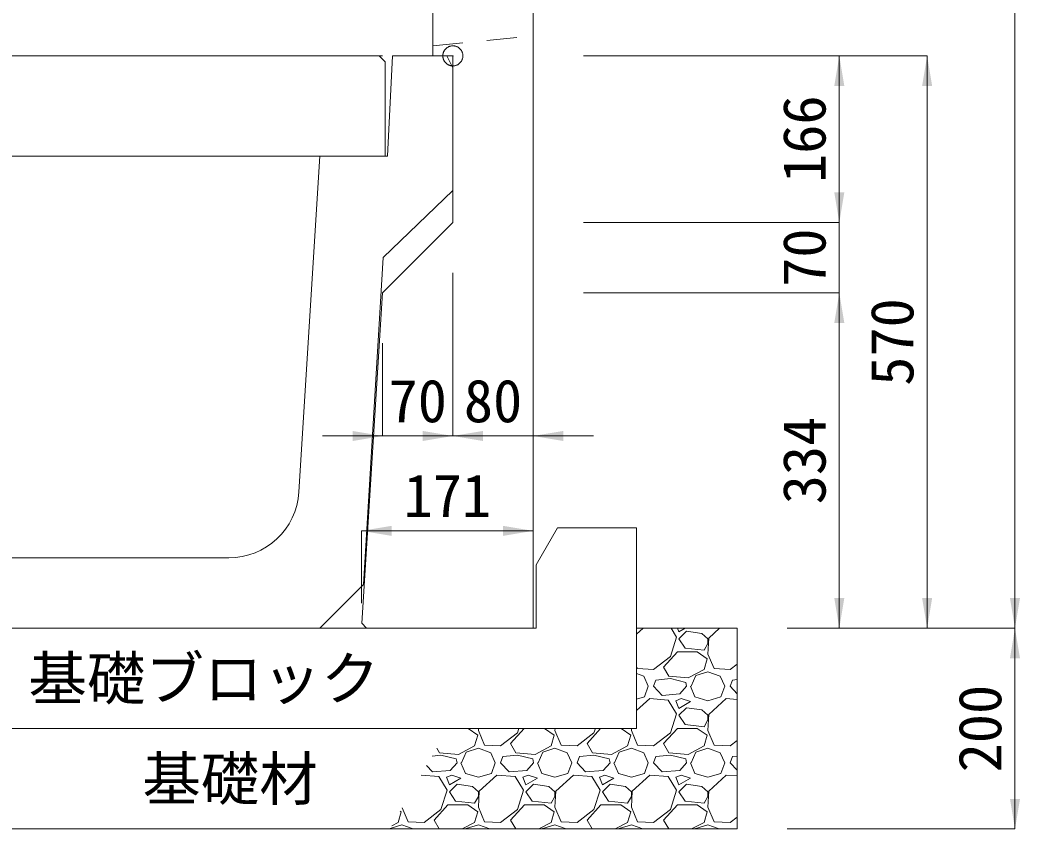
# Model space of a CAD drawing. Units: millimetres at full size, sheet at 1:40. Extents: x 206103 to 244503, y 883348 to 903496.
# Drawn here: x 217960 to 218956, y 887648 to 888454 of the extents above; entities that cross this region are included whole.
import ezdxf
from ezdxf.enums import TextEntityAlignment as Align

# ---------------------------------------------------------------- set-up
doc = ezdxf.new("R2010")
doc.units = ezdxf.units.MM
doc.header["$LTSCALE"] = 40
doc.header["$PDMODE"] = 32
doc.header["$PDSIZE"] = 20
doc.linetypes.add('USER1', pattern=[28.575, 19.05, -3.175, 3.175, -3.175])
doc.linetypes.add('USER2', pattern=[1.35, 0.75, -0.6])
for name, color, linetype, lineweight in [('パネックスKUS', 2, 'Continuous', 20), ('基礎ブロック', 2, 'Continuous', 13), ('基礎材', 7, 'Continuous', 15), ('寸法線', 7, 'Continuous', 13), ('本体', 2, 'Continuous', 13), ('補助線', 8, 'USER1', 13), ('ﾊｯﾁﾝｸﾞ', 7, 'Continuous', 5)]:
    doc.layers.add(name, color=color, linetype=linetype, lineweight=lineweight)
doc.layers.add('文字', color=7, linetype='Continuous')
doc.styles.add('ＭＳ ゴシック', font='')
doc.styles.get('ＭＳ ゴシック').set_extended_font_data('MS Gothic')

# ---------------------------------------------------------------- blocks, each defined once
blk = doc.blocks.new('filled_arrow')
at = {"color": 0, "linetype": 'Continuous', "lineweight": -2}
blk.add_solid([(7.5, 1.25), (0, 0), (7.5, -1.25)], dxfattribs=at)

msp = doc.modelspace()

# ---------------------------------------------------------------- linework, layer by layer
at = {"layer": 'パネックスKUS'}
for p, q in [((218371.16, 889213.33), (218371.16, 888418.33)), ((218471.16, 887848.33), (218471.16, 889218.33)), ((218371.16, 888418.33), (218391.16, 888418.33)), ((218391.16, 888418.33), (218391.16, 888252.33)), ((218391.16, 888252.33), (218321.16, 888182.33)), ((218321.16, 888182.33), (218300.47, 887853.32)), ((218305.16, 887848.33), (218300.47, 887853.32)), ((218305.16, 887848.33), (218471.16, 887848.33))]:
    msp.add_line(p, q, dxfattribs=at)
at = {"layer": 'パネックスKUS', "linetype": 'USER2', "lineweight": 9}
msp.add_line((218371.16, 888428.33), (218471.16, 888438.33), dxfattribs=at)
at = {"layer": '基礎ブロック'}
for p, q in [((218495.21, 887948.33), (218474.21, 887911.33)), ((218574.21, 887948.33), (218495.21, 887948.33)), ((218574.21, 887848.33), (218574.21, 887948.33)), ((218474.21, 887911.33), (218474.21, 887848.33)), ((218474.21, 887848.33), (217812.21, 887848.33)), ((218574.21, 887848.33), (218574.21, 887748.33)), ((217712.21, 887748.33), (218574.21, 887748.33))]:
    msp.add_line(p, q, dxfattribs=at)
at = {"layer": '基礎材', "lineweight": 13}
msp.add_line((218674.21, 887848.33), (218574.21, 887848.33), dxfattribs=at)
msp.add_line((218674.21, 887848.33), (218574.21, 887848.33), dxfattribs=at)
at = {"layer": '基礎材'}
for p, q in [((218674.21, 887648.33), (218674.21, 887848.33)), ((218674.21, 887648.33), (218674.21, 887848.33)), ((217612.21, 887648.33), (218674.21, 887648.33))]:
    msp.add_line(p, q, dxfattribs=at)
at = {"layer": '寸法線'}
for p, q in [((218951.05, 887848.33), (218951.05, 889218.33)), ((218321.16, 888418.33), (217865.21, 888418.33)), ((218521.16, 888418.33), (218863.55, 888418.33)), ((218521.16, 888418.33), (218776.05, 888418.33)), ((218776.05, 888418.33), (218776.05, 888252.33)), ((218863.55, 888418.33), (218863.55, 887848.33)), ((218776.05, 888312.33), (218776.05, 888122.33)), ((218521.16, 888252.33), (218776.05, 888252.33)), ((218521.16, 888252.33), (218776.05, 888252.33)), ((218391.16, 888202.33), (218391.16, 888039.74)), ((218391.16, 888202.33), (218391.16, 888039.74)), ((218471.16, 888202.33), (218471.16, 888039.74)), ((218521.16, 888182.33), (218776.05, 888182.33)), ((218521.16, 888182.33), (218776.05, 888182.33)), ((218776.05, 888182.33), (218776.05, 887848.33)), ((218321.16, 888132.33), (218321.16, 888039.74)), ((218451.16, 888039.74), (218261.16, 888039.74)), ((218331.16, 888039.74), (218531.16, 888039.74)), ((218300.16, 887945.25), (218471.16, 887945.25)), ((218300.16, 887873.33), (218300.16, 887945.25)), ((218471.16, 887873.33), (218471.16, 887945.25)), ((218724.21, 887848.33), (218951.05, 887848.33)), ((218724.21, 887848.33), (218863.55, 887848.33)), ((218724.21, 887848.33), (218776.05, 887848.33)), ((218724.21, 887848.33), (218951.05, 887848.33)), ((218951.05, 887848.33), (218951.05, 887648.33)), ((218724.21, 887648.33), (218951.05, 887648.33))]:
    msp.add_line(p, q, dxfattribs=at)
at = {"layer": '本体'}
for p, q in [((218331.16, 888418.33), (218326.16, 888318.33)), ((218331.16, 888418.33), (218385.16, 888418.33)), ((218391.16, 888406.33), (218385.16, 888418.33)), ((218391.16, 888406.33), (218391.16, 888284.33)), ((218258.66, 888318.33), (218237.76, 887983.96)), ((218258.66, 888318.33), (218326.16, 888318.33)), ((218391.16, 888284.33), (218321.66, 888217.33)), ((218321.66, 888217.33), (218302.05, 887891.73)), ((217949.42, 887918.33), (218167.89, 887918.33)), ((218258.66, 887848.33), (218302.05, 887891.73)), ((217858.66, 887848.33), (218258.66, 887848.33))]:
    msp.add_line(p, q, dxfattribs=at)
at = {"layer": '本体', "lineweight": 20}
msp.add_lwpolyline([(217793.66, 888318.33), (218323.66, 888318.33), (218323.66, 888412.33), (218317.66, 888418.33), (217799.66, 888418.33), (217793.66, 888412.33)], close=True, dxfattribs=at)
at = {"layer": '本体'}
msp.add_arc((218167.89, 887988.33), 70, 270, 356.42367, dxfattribs=at)
at = {"layer": '補助線'}
msp.add_point((218391.16, 888418.33), dxfattribs=at)
at = {"layer": 'ﾊｯﾁﾝｸﾞ'}
for p, q in [((218580.59, 887848.33), (218574.21, 887842.5)), ((218614, 887839.25), (218608.46, 887848.33)), ((218614.79, 887848.33), (218616.29, 887844.58)), ((218616.29, 887844.58), (218622.53, 887848.33)), ((218656.79, 887848.33), (218646.01, 887838.49)), ((218607.91, 887820.2), (218614, 887839.25)), ((218623.91, 887845.35), (218616.29, 887837.73)), ((218616.29, 887837.73), (218622.39, 887828.58)), ((218639.15, 887843.06), (218623.91, 887845.35)), ((218645.25, 887837.73), (218639.15, 887843.06)), ((218646.01, 887838.49), (218645.25, 887822.49)), ((218645.25, 887833.15), (218645.25, 887837.73)), ((218622.39, 887828.58), (218641.44, 887826.3)), ((218641.44, 887826.3), (218645.25, 887833.15)), ((218591.14, 887807.25), (218607.91, 887820.2)), ((218601.05, 887809.53), (218614.77, 887824.77)), ((218614.77, 887824.77), (218634.58, 887824.77)), ((218634.58, 887824.77), (218644.48, 887817.91)), ((218644.48, 887817.91), (218641.44, 887807.25)), ((218645.25, 887822.49), (218651.34, 887808.01)), ((218574.21, 887810.23), (218575.14, 887808.01)), ((218575.14, 887808.01), (218591.14, 887807.25)), ((218606.38, 887800.39), (218601.05, 887809.53)), ((218641.44, 887807.25), (218625.43, 887798.86)), ((218651.34, 887808.01), (218667.34, 887807.25)), ((218667.34, 887807.25), (218674.21, 887812.55)), ((218574.21, 887803.03), (218581.24, 887800.39)), ((218581.24, 887800.39), (218585.81, 887790.48)), ((218591.14, 887790.48), (218593.43, 887796.58)), ((218607.91, 887798.1), (218593.43, 887796.58)), ((218625.43, 887798.86), (218606.38, 887800.39)), ((218623.15, 887794.29), (218607.91, 887798.1)), ((218628.48, 887790.48), (218633.05, 887801.15)), ((218633.05, 887801.15), (218645.25, 887804.96)), ((218645.25, 887804.96), (218657.44, 887800.39)), ((218657.44, 887800.39), (218662.01, 887790.48)), ((218667.34, 887790.48), (218669.63, 887796.58)), ((218674.21, 887797.06), (218669.63, 887796.58)), ((218582, 887779.81), (218585.81, 887790.48)), ((218599.53, 887781.34), (218591.14, 887790.48)), ((218623.91, 887790.48), (218617.05, 887782.86)), ((218623.91, 887790.48), (218623.15, 887794.29)), ((218627.72, 887790.48), (218632.29, 887779.81)), ((218658.2, 887779.81), (218662.01, 887790.48)), ((218674.21, 887783), (218667.34, 887790.48)), ((218574.21, 887777.52), (218582, 887779.81)), ((218587.33, 887778.29), (218574.21, 887766.3)), ((218605.62, 887776.77), (218587.33, 887778.29)), ((218617.05, 887782.86), (218599.53, 887781.34)), ((218614, 887763.05), (218605.62, 887776.77)), ((218618.58, 887778.29), (218613.24, 887776)), ((218627.72, 887775.24), (218618.58, 887778.29)), ((218632.29, 887779.81), (218645.25, 887776)), ((218645.25, 887776), (218658.2, 887779.81)), ((218663.53, 887778.29), (218646.01, 887762.29)), ((218674.21, 887777.4), (218663.53, 887778.29)), ((218613.24, 887776), (218616.29, 887768.38)), ((218616.29, 887768.38), (218627.72, 887775.24)), ((218623.91, 887769.15), (218616.29, 887761.53)), ((218639.15, 887766.86), (218623.91, 887769.15)), ((218645.25, 887761.53), (218639.15, 887766.86)), ((218607.91, 887744), (218614, 887763.05)), ((218616.29, 887761.53), (218622.39, 887752.38)), ((218641.44, 887750.1), (218645.25, 887756.95)), ((218646.01, 887762.29), (218645.25, 887746.29)), ((218645.25, 887756.95), (218645.25, 887761.53)), ((218406.33, 887748.33), (218415.88, 887741.71)), ((218416.74, 887748.33), (218416.65, 887746.29)), ((218448.65, 887733.33), (218462.15, 887748.33)), ((218455.51, 887744), (218456.89, 887748.33)), ((218482.53, 887748.33), (218492.08, 887741.71)), ((218492.94, 887748.33), (218492.85, 887746.29)), ((218524.85, 887733.33), (218538.35, 887748.33)), ((218531.71, 887744), (218533.09, 887748.33)), ((218558.73, 887748.33), (218568.28, 887741.71)), ((218569.14, 887748.33), (218569.05, 887746.29)), ((218601.05, 887733.33), (218614.77, 887748.57)), ((218614.77, 887748.57), (218634.58, 887748.57)), ((218622.39, 887752.38), (218641.44, 887750.1)), ((218634.58, 887748.57), (218644.48, 887741.71)), ((218415.88, 887741.71), (218412.84, 887731.05)), ((218416.65, 887746.29), (218422.74, 887731.81)), ((218438.74, 887731.05), (218455.51, 887744)), ((218492.08, 887741.71), (218489.04, 887731.05)), ((218492.85, 887746.29), (218498.94, 887731.81)), ((218514.94, 887731.05), (218531.71, 887744)), ((218568.28, 887741.71), (218565.24, 887731.05)), ((218569.05, 887746.29), (218575.14, 887731.81)), ((218591.14, 887731.05), (218607.91, 887744)), ((218644.48, 887741.71), (218641.44, 887731.05)), ((218645.25, 887746.29), (218651.34, 887731.81)), ((218377.78, 887724.19), (218375, 887728.95)), ((218412.84, 887731.05), (218396.83, 887722.66)), ((218404.45, 887724.95), (218416.65, 887728.76)), ((218416.65, 887728.76), (218428.84, 887724.19)), ((218422.74, 887731.81), (218438.74, 887731.05)), ((218453.98, 887724.19), (218448.65, 887733.33)), ((218489.04, 887731.05), (218473.03, 887722.66)), ((218480.65, 887724.95), (218492.85, 887728.76)), ((218492.85, 887728.76), (218505.04, 887724.19)), ((218498.94, 887731.81), (218514.94, 887731.05)), ((218530.18, 887724.19), (218524.85, 887733.33)), ((218565.24, 887731.05), (218549.23, 887722.66)), ((218556.85, 887724.95), (218569.05, 887728.76)), ((218569.05, 887728.76), (218581.24, 887724.19)), ((218575.14, 887731.81), (218591.14, 887731.05)), ((218606.38, 887724.19), (218601.05, 887733.33)), ((218641.44, 887731.05), (218625.43, 887722.66)), ((218633.05, 887724.95), (218645.25, 887728.76)), ((218645.25, 887728.76), (218657.44, 887724.19)), ((218651.34, 887731.81), (218667.34, 887731.05)), ((218667.34, 887731.05), (218674.21, 887736.35)), ((218379.31, 887721.9), (218370.39, 887720.96)), ((218396.83, 887722.66), (218377.78, 887724.19)), ((218394.55, 887718.09), (218379.31, 887721.9)), ((218395.31, 887714.28), (218394.55, 887718.09)), ((218399.88, 887714.28), (218404.45, 887724.95)), ((218428.84, 887724.19), (218433.41, 887714.28)), ((218438.74, 887714.28), (218441.03, 887720.38)), ((218455.51, 887721.9), (218441.03, 887720.38)), ((218473.03, 887722.66), (218453.98, 887724.19)), ((218470.75, 887718.09), (218455.51, 887721.9)), ((218471.51, 887714.28), (218470.75, 887718.09)), ((218476.08, 887714.28), (218480.65, 887724.95)), ((218505.04, 887724.19), (218509.61, 887714.28)), ((218514.94, 887714.28), (218517.23, 887720.38)), ((218531.71, 887721.9), (218517.23, 887720.38)), ((218549.23, 887722.66), (218530.18, 887724.19)), ((218546.95, 887718.09), (218531.71, 887721.9)), ((218547.71, 887714.28), (218546.95, 887718.09)), ((218552.28, 887714.28), (218556.85, 887724.95)), ((218581.24, 887724.19), (218585.81, 887714.28)), ((218591.14, 887714.28), (218593.43, 887720.38)), ((218607.91, 887721.9), (218593.43, 887720.38)), ((218625.43, 887722.66), (218606.38, 887724.19)), ((218623.15, 887718.09), (218607.91, 887721.9)), ((218623.91, 887714.28), (218623.15, 887718.09)), ((218628.48, 887714.28), (218633.05, 887724.95)), ((218657.44, 887724.19), (218662.01, 887714.28)), ((218667.34, 887714.28), (218669.63, 887720.38)), ((218674.21, 887720.86), (218669.63, 887720.38)), ((218370.93, 887705.14), (218364.99, 887711.61)), ((218388.45, 887706.66), (218370.93, 887705.14)), ((218395.31, 887714.28), (218388.45, 887706.66)), ((218399.12, 887714.28), (218403.69, 887703.61)), ((218429.6, 887703.61), (218433.41, 887714.28)), ((218447.13, 887705.14), (218438.74, 887714.28)), ((218464.65, 887706.66), (218447.13, 887705.14)), ((218471.51, 887714.28), (218464.65, 887706.66)), ((218475.32, 887714.28), (218479.89, 887703.61)), ((218505.8, 887703.61), (218509.61, 887714.28)), ((218523.33, 887705.14), (218514.94, 887714.28)), ((218540.85, 887706.66), (218523.33, 887705.14)), ((218547.71, 887714.28), (218540.85, 887706.66)), ((218551.52, 887714.28), (218556.09, 887703.61)), ((218582, 887703.61), (218585.81, 887714.28)), ((218599.53, 887705.14), (218591.14, 887714.28)), ((218617.05, 887706.66), (218599.53, 887705.14)), ((218623.91, 887714.28), (218617.05, 887706.66)), ((218627.72, 887714.28), (218632.29, 887703.61)), ((218658.2, 887703.61), (218662.01, 887714.28)), ((218674.21, 887706.8), (218667.34, 887714.28)), ((218377.02, 887700.57), (218359.46, 887702.03)), ((218385.4, 887686.85), (218377.02, 887700.57)), ((218389.98, 887702.09), (218384.64, 887699.8)), ((218384.64, 887699.8), (218387.69, 887692.18)), ((218387.69, 887692.18), (218399.12, 887699.04)), ((218399.12, 887699.04), (218389.98, 887702.09)), ((218403.69, 887703.61), (218416.65, 887699.8)), ((218416.65, 887699.8), (218429.6, 887703.61)), ((218434.93, 887702.09), (218417.41, 887686.09)), ((218453.22, 887700.57), (218434.93, 887702.09)), ((218461.6, 887686.85), (218453.22, 887700.57)), ((218466.18, 887702.09), (218460.84, 887699.8)), ((218460.84, 887699.8), (218463.89, 887692.18)), ((218463.89, 887692.18), (218475.32, 887699.04)), ((218475.32, 887699.04), (218466.18, 887702.09)), ((218479.89, 887703.61), (218492.85, 887699.8)), ((218492.85, 887699.8), (218505.8, 887703.61)), ((218511.13, 887702.09), (218493.61, 887686.09)), ((218529.42, 887700.57), (218511.13, 887702.09)), ((218537.8, 887686.85), (218529.42, 887700.57)), ((218542.38, 887702.09), (218537.04, 887699.8)), ((218537.04, 887699.8), (218540.09, 887692.18)), ((218540.09, 887692.18), (218551.52, 887699.04)), ((218551.52, 887699.04), (218542.38, 887702.09)), ((218556.09, 887703.61), (218569.05, 887699.8)), ((218569.05, 887699.8), (218582, 887703.61)), ((218587.33, 887702.09), (218569.81, 887686.09)), ((218605.62, 887700.57), (218587.33, 887702.09)), ((218614, 887686.85), (218605.62, 887700.57)), ((218618.58, 887702.09), (218613.24, 887699.8)), ((218613.24, 887699.8), (218616.29, 887692.18)), ((218616.29, 887692.18), (218627.72, 887699.04)), ((218627.72, 887699.04), (218618.58, 887702.09)), ((218632.29, 887703.61), (218645.25, 887699.8)), ((218645.25, 887699.8), (218658.2, 887703.61)), ((218663.53, 887702.09), (218646.01, 887686.09)), ((218674.21, 887701.2), (218663.53, 887702.09)), ((218379.31, 887667.8), (218385.4, 887686.85)), ((218395.31, 887692.95), (218387.69, 887685.33)), ((218410.55, 887690.66), (218395.31, 887692.95)), ((218416.65, 887685.33), (218410.55, 887690.66)), ((218455.51, 887667.8), (218461.6, 887686.85)), ((218471.51, 887692.95), (218463.89, 887685.33)), ((218486.75, 887690.66), (218471.51, 887692.95)), ((218492.85, 887685.33), (218486.75, 887690.66)), ((218531.71, 887667.8), (218537.8, 887686.85)), ((218547.71, 887692.95), (218540.09, 887685.33)), ((218562.95, 887690.66), (218547.71, 887692.95)), ((218569.05, 887685.33), (218562.95, 887690.66)), ((218607.91, 887667.8), (218614, 887686.85)), ((218623.91, 887692.95), (218616.29, 887685.33)), ((218639.15, 887690.66), (218623.91, 887692.95)), ((218645.25, 887685.33), (218639.15, 887690.66)), ((218387.69, 887685.33), (218393.79, 887676.18)), ((218412.84, 887673.9), (218416.65, 887680.75)), ((218417.41, 887686.09), (218416.65, 887670.09)), ((218416.65, 887680.75), (218416.65, 887685.33)), ((218463.89, 887685.33), (218469.99, 887676.18)), ((218489.04, 887673.9), (218492.85, 887680.75)), ((218493.61, 887686.09), (218492.85, 887670.09)), ((218492.85, 887680.75), (218492.85, 887685.33)), ((218540.09, 887685.33), (218546.19, 887676.18)), ((218565.24, 887673.9), (218569.05, 887680.75)), ((218569.81, 887686.09), (218569.05, 887670.09)), ((218569.05, 887680.75), (218569.05, 887685.33)), ((218616.29, 887685.33), (218622.39, 887676.18)), ((218641.44, 887673.9), (218645.25, 887680.75)), ((218646.01, 887686.09), (218645.25, 887670.09)), ((218645.25, 887680.75), (218645.25, 887685.33)), ((218340.69, 887669.51), (218346.54, 887655.61)), ((218362.54, 887654.85), (218379.31, 887667.8)), ((218372.45, 887657.13), (218386.17, 887672.37)), ((218386.17, 887672.37), (218405.98, 887672.37)), ((218393.79, 887676.18), (218412.84, 887673.9)), ((218405.98, 887672.37), (218415.88, 887665.51)), ((218416.65, 887670.09), (218422.74, 887655.61)), ((218438.74, 887654.85), (218455.51, 887667.8)), ((218448.65, 887657.13), (218462.37, 887672.37)), ((218462.37, 887672.37), (218482.18, 887672.37)), ((218469.99, 887676.18), (218489.04, 887673.9)), ((218482.18, 887672.37), (218492.08, 887665.51)), ((218492.85, 887670.09), (218498.94, 887655.61)), ((218514.94, 887654.85), (218531.71, 887667.8)), ((218524.85, 887657.13), (218538.57, 887672.37)), ((218538.57, 887672.37), (218558.38, 887672.37)), ((218546.19, 887676.18), (218565.24, 887673.9)), ((218558.38, 887672.37), (218568.28, 887665.51)), ((218569.05, 887670.09), (218575.14, 887655.61)), ((218591.14, 887654.85), (218607.91, 887667.8)), ((218601.05, 887657.13), (218614.77, 887672.37)), ((218614.77, 887672.37), (218634.58, 887672.37)), ((218622.39, 887676.18), (218641.44, 887673.9)), ((218634.58, 887672.37), (218644.48, 887665.51)), ((218645.25, 887670.09), (218651.34, 887655.61)), ((218339.68, 887665.51), (218336.64, 887654.85)), ((218338.75, 887666.16), (218339.68, 887665.51)), ((218377.59, 887648.33), (218372.45, 887657.13)), ((218415.88, 887665.51), (218412.84, 887654.85)), ((218453.79, 887648.33), (218448.65, 887657.13)), ((218492.08, 887665.51), (218489.04, 887654.85)), ((218529.99, 887648.33), (218524.85, 887657.13)), ((218568.28, 887665.51), (218565.24, 887654.85)), ((218606.19, 887648.33), (218601.05, 887657.13)), ((218644.48, 887665.51), (218641.44, 887654.85)), ((218667.34, 887654.85), (218674.21, 887660.15)), ((218328.8, 887648.92), (218340.45, 887652.56)), ((218336.64, 887654.85), (218330.3, 887651.53)), ((218340.45, 887652.56), (218351.73, 887648.33)), ((218346.54, 887655.61), (218362.54, 887654.85)), ((218412.84, 887654.85), (218400.4, 887648.33)), ((218404.28, 887648.33), (218404.45, 887648.75)), ((218404.45, 887648.75), (218416.65, 887652.56)), ((218416.65, 887652.56), (218427.93, 887648.33)), ((218422.74, 887655.61), (218438.74, 887654.85)), ((218489.04, 887654.85), (218476.6, 887648.33)), ((218480.48, 887648.33), (218480.65, 887648.75)), ((218480.65, 887648.75), (218492.85, 887652.56)), ((218492.85, 887652.56), (218504.13, 887648.33)), ((218498.94, 887655.61), (218514.94, 887654.85)), ((218565.24, 887654.85), (218552.8, 887648.33)), ((218556.68, 887648.33), (218556.85, 887648.75)), ((218556.85, 887648.75), (218569.05, 887652.56)), ((218569.05, 887652.56), (218580.33, 887648.33)), ((218575.14, 887655.61), (218591.14, 887654.85)), ((218641.44, 887654.85), (218629, 887648.33)), ((218632.88, 887648.33), (218633.05, 887648.75)), ((218633.05, 887648.75), (218645.25, 887652.56)), ((218645.25, 887652.56), (218656.53, 887648.33)), ((218651.34, 887655.61), (218667.34, 887654.85))]:
    msp.add_line(p, q, dxfattribs=at)

# ---------------------------------------------------------------- block references
at = {"layer": '寸法線', "xscale": 4, "yscale": 4}
for p, rotation in [((218776.05, 888418.33), 270), ((218863.55, 888418.33), 270), ((218776.05, 888252.33), 90), ((218776.05, 888252.33), 90), ((218776.05, 888182.33), 270), ((218776.05, 888182.33), 270), ((218321.16, 888039.74), 180), ((218391.16, 888039.74), 180), ((218471.16, 887945.25), 180), ((218776.05, 887848.33), 90), ((218863.55, 887848.33), 90), ((218951.05, 887848.33), 90), ((218951.05, 887848.33), 270), ((218951.05, 887648.33), 90)]:
    msp.add_blockref('filled_arrow', p, dxfattribs=dict(at, rotation=rotation))
for p in [(218391.16, 888039.74), (218471.16, 888039.74), (218300.16, 887945.25)]:
    msp.add_blockref('filled_arrow', p, dxfattribs=at)

# ---------------------------------------------------------------- texts
at = {"layer": '寸法線', "style": 'ＭＳ ゴシック'}
for s, p in [('166', (218741.05, 888335.33)), ('70', (218741.05, 888217.33)), ('570', (218828.55, 888133.33)), ('334', (218741.05, 888015.33)), ('200', (218916.05, 887748.33))]:
    msp.add_text(s, height=42.72, rotation=90, dxfattribs=at).set_placement(p, align=Align.MIDDLE_CENTER)
for s, p in [('70', (218356.16, 888074.74)), ('80', (218431.16, 888074.74)), ('171', (218385.66, 887980.25))]:
    msp.add_text(s, height=42.72, dxfattribs=at).set_placement(p, align=Align.MIDDLE_CENTER)
at = {"layer": '文字', "style": 'ＭＳ ゴシック'}
for s, p in [('基礎ブロック', (218143.21, 887798.33)), ('基礎材', (218169.21, 887698.33))]:
    msp.add_text(s, height=42.72, dxfattribs=at).set_placement(p, align=Align.MIDDLE_CENTER)

doc.saveas('drawing.dxf')
